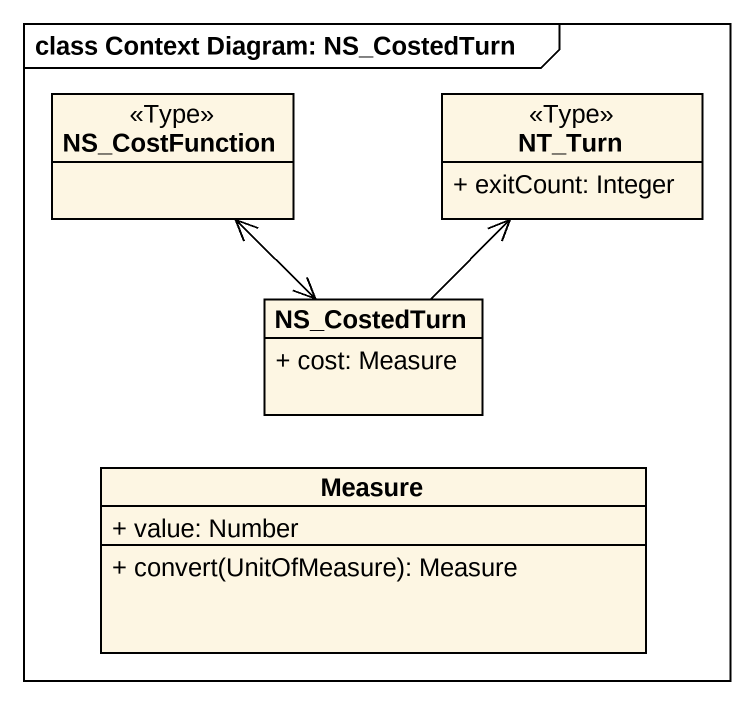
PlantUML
@startuml
mainframe class Context Diagram: NS_CostedTurn
hide circle
hide empty members
skinparam classAttributeIconSize 0
class NS_CostFunction <<Type>>
class NT_Turn <<Type>> {
  + exitCount: Integer
}
class NS_CostedTurn {
  + cost: Measure
}
class Measure {
  + value: Number
  + convert(UnitOfMeasure): Measure
}
NS_CostFunction <--> NS_CostedTurn
NT_Turn <-- NS_CostedTurn
@enduml
